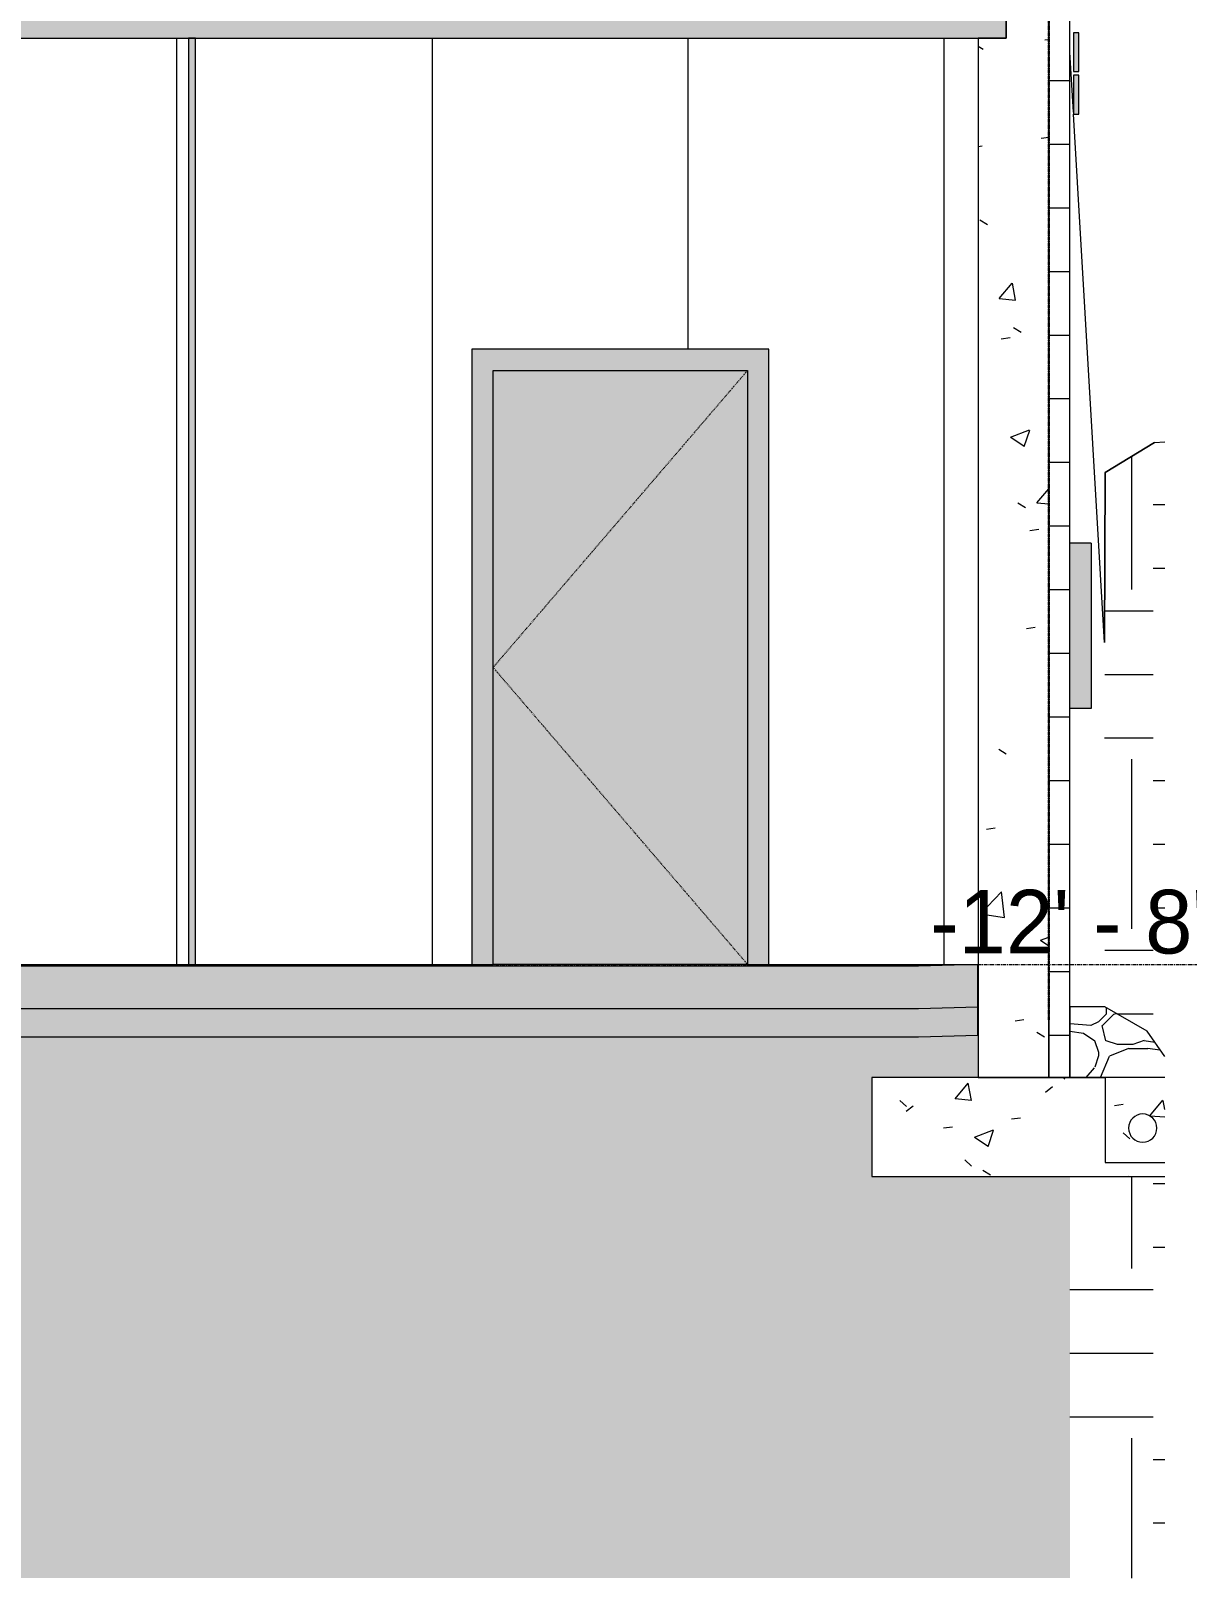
# Model space of a CAD drawing. Header units: inches. Extents: x -4168 to 4202, y -264 to 629.
# Drawn here: x -2087.3 to -1923.7, y -238.8 to -20 of the extents above; entities that cross this region are included whole.
import ezdxf

# ---------------------------------------------------------------- set-up
doc = ezdxf.new("R2010")
doc.units = ezdxf.units.IN
doc.header["$MEASUREMENT"] = 0
for name, pattern in [('Dash 1_16_', [0.125, 0.0625, -0.0625]), ('Grid Line 1_2_', [0.875, 0.5, -0.125, 0.125, -0.125]), ('Grid Line 1_2__2_', [0.875, 0.5, -0.125, 0.125, -0.125])]:
    doc.linetypes.add(name, pattern=pattern)
for name, color, linetype, lineweight in [('0-1', 7, 'Continuous', 5), ('0-2', 7, 'Continuous', 9), ('A-DOOR-1', 55, 'Continuous', 9), ('A-DOOR-2', 7, 'Dash 1_16_', 9), ('A-DOOR-3', 7, 'Continuous', 9), ('A-DOOR-FRAM-1', 55, 'Continuous', 9), ('A-DOOR-FRAM-2', 7, 'Continuous', 9), ('A-FLOR', 192, 'Continuous', 13), ('A-FLOR-2', 192, 'Continuous', 9), ('A-FLOR-LEVL', 51, 'Continuous', 9), ('A-FLOR-LEVL-1', 51, 'Grid Line 1_2_', 9), ('A-FLOR-MCUT', 51, 'Continuous', 13), ('A-FLOR-PATT-1', 252, 'Continuous', 9), ('A-GLAZ-CURT', 52, 'Continuous', 9), ('A-WALL-PATT-1', 252, 'Continuous', 9), ('C-TOPO', 7, 'Continuous', 9), ('C-TOPO-1', 252, 'Continuous', 9), ('E-FIRE', 2, 'Continuous', 9), ('S-BEAM-2', 7, 'Continuous', 9), ('S-BEAM-4', 10, 'Continuous', 9), ('S-FNDN-1', 8, 'Continuous', 13), ('S-FNDN-2', 7, 'Continuous', 9), ('S-FNDN-4', 252, 'Continuous', 9), ('S-FNDN-6', 32, 'Continuous', 9), ('S-GRID-1', 1, 'Grid Line 1_2__2_', 30)]:
    doc.layers.add(name, color=color, linetype=linetype, lineweight=lineweight)
doc.styles.add('Century Gothic', font='ufonts.com_century-gothic.ttf', dxfattribs={"height": 9})
pattern_1 = [(0, (-2936.56, 0), (24, 24), [24, -24]), (0, (-2936.56, 9), (24, 24), [24, -24]), (0, (-2936.56, 18), (24, 24), [24, -24]), (90, (-2933.56, 21), (-24, 24), [24, -24]), (90, (-2924.56, 21), (-24, 24), [24, -24]), (90, (-2915.56, 21), (-24, 24), [24, -24])]
pattern_2 = [(50, (-2936.56, 0), (27.5427, -2.4099), [2.88, -31.68]), (355, (-2936.56, 0), (-5.32784, 28.8843), [2.304, -25.344]), (100.451, (-2934.265, -0.2), (22.2153, 26.4739), [2.448, -26.924]), (46.184, (-2936.56, 7.68), (40.9819, -6.3564), [4.32, -47.52]), (96.636, (-2933.145, 7.15), (35.8907, 37.4062), [3.671, -40.386]), (351.184, (-2936.56, 7.68), (35.891, 37.4062), [3.456, -38.016]), (21, (-2932.72, 5.76), (22.92104, -15.46073), [2.88, -31.68]), (326, (-2932.72, 5.76), (9.3435, 27.8457), [2.304, -25.344]), (71.451, (-2930.81, 4.472), (32.2648, 12.3844), [2.448, -26.924]), (37.5, (-2936.56, 0), (0.466855, 12.78271), [1.267, -23.77, 1.267, -24.461, -25.44]), (37.5, (-2936.56, 0), (0.466855, 12.78271), [-50.765, 1.267, -24.173]), (7.5, (-2936.56, 0), (10.10159, 15.14509), [1.267, -13.402, 1.267, -23.194, -9.696]), (7.5, (-2936.56, 0), (10.10159, 15.14509), [-39.13, 1.267, -8.429]), (327.5, (-2945.123, 0), (20.49916, -0.86578), [1.267, -8.333, 1.267, -28.685, -39.744]), (327.5, (-2945.123, 0), (20.49916, -0.86578), [-39.552, 1.267, -38.477]), (317.5, (-2948.963, 0), (22.39478, 3.8443), [1.267, -11.213, 1.267, -18.624, -28.224]), (317.5, (-2948.963, 0), (22.39478, 3.8443), [-32.371, 1.267, -26.957])]
pattern_3 = [(212.005, (-2939.785, 8.062), (-161.240282, -107.491823), [5.07, -501.974]), (213.69, (-2936.56, 10.212), (-53.74635, -53.74678), [3.876, -189.91]), (198.435, (-2934.947, 10.749), (-107.49304, -53.74648), [1.7, -168.262]), (180, (-2932.797, 10.75), (-7e-15, -53.747), [2.15, -51.597]), (161.565, (-2931.185, 10.212), (-53.74607, 5e-05), [1.7, -168.262]), (333.435, (-2930.648, 48.91), (53.74613, 5e-05), [2.404, -117.777]), (296.565, (-2931.185, 49.984), (53.74653, -53.7471), [1.202, -118.979]), (270, (-2931.185, 52.67), (53.747, 3e-15), [2.687, -51.059]), (186.34, (-2930.648, 17.736), (-429.972726, -53.744812), [4.867, -481.829]), (296.565, (-2918.823, 51.06), (53.74653, -53.7471), [1.202, -118.979]), (303.69, (-2919.898, 52.672), (53.74678, -53.74635), [1.938, -191.848]), (229.399, (-2911.299, 29.023), (-268.731142, -322.481306), [4.955, -490.564]), (243.435, (-2909.686, 32.248), (5e-05, -53.74613), [3.605, -116.576]), (213.69, (-2890.875, 26.336), (-53.74635, -53.74678), [1.938, -191.848]), (33.69, (-2906.999, 11.287), (53.74635, 53.74678), [1.938, -191.848]), (0, (-2908.074, 11.287), (0, 53.747), [1.075, -52.672]), (333.435, (-2909.15, 11.824), (53.74613, 5e-05), [1.202, -118.979]), (284.036, (-2909.686, 13.974), (53.74545, -161.2401), [2.216, -219.387]), (270, (-2909.686, 15.05), (53.747, 3e-15), [1.075, -52.672]), (243.435, (-2909.686, 16.124), (5e-05, -53.74613), [1.202, -118.979]), (135, (-2909.686, 16.66), (-53.7472, 4e-15), [0.76, -75.249]), (90, (-2909.686, 16.124), (-53.747, 3e-15), [0.537, -53.209]), (18.435, (-2890.338, 40.847), (107.49304, 53.74648), [3.399, -166.562]), (6.34, (-2887.113, 41.922), (429.972726, 53.74481), [4.867, -481.829]), (180, (-2889.263, 29.023), (-7e-15, -53.747), [3.225, -50.522]), (197.354, (-2880.663, 31.71), (-161.239491, -53.746161), [9.01, -891.947]), (198.435, (-2879.051, 32.248), (-107.49304, -53.74648), [1.7, -168.262]), (213.69, (-2877.439, 33.323), (-53.74635, -53.74678), [1.938, -191.848]), (251.565, (-2876.901, 34.935), (-5e-05, -53.74607), [1.7, -168.262]), (243.435, (-2876.364, 36.01), (5e-05, -53.74613), [1.202, -118.979]), (270, (-2876.364, 37.085), (53.747, 3e-15), [1.075, -52.672]), (293.199, (-2877.976, 40.847), (53.74725, -107.493233), [4.093, -405.228]), (315, (-2879.588, 42.46), (53.7472, 0), [2.28, -73.729]), (0, (-2882.276, 42.46), (0, 53.747), [2.687, -51.059]), (341.565, (-2894.1, 29.561), (53.74607, -5e-05), [1.7, -168.262]), (303.69, (-2895.175, 31.173), (53.74678, -53.74635), [1.938, -191.848]), (279.462, (-2895.712, 34.398), (53.74512, -268.732805), [3.269, -323.658]), (270, (-2895.71, 37.623), (53.747, 3e-15), [3.225, -50.522]), (239.036, (-2894.1, 40.31), (-53.74743, -107.49268), [3.134, -310.26]), (188.13, (-2890.338, 40.847), (-322.479255, -53.746045), [3.8, -376.245]), (116.565, (-2930.11, 39.235), (-53.74653, 53.7471), [1.202, -118.979]), (135, (-2929.035, 38.16), (-53.7472, 4e-15), [1.52, -74.489]), (168.69, (-2926.348, 37.623), (-53.7468, -0.00033), [2.741, -271.314]), (191.31, (-2923.661, 38.16), (-214.98617, -53.74725), [2.741, -271.314]), (194.036, (-2921.511, 38.698), (-161.2401, -53.74545), [2.216, -219.387]), (236.31, (-2920.436, 40.31), (-53.74616, -107.49347), [1.938, -191.848]), (236.31, (-2919.361, 41.922), (-53.74616, -107.49347), [1.938, -191.848]), (270, (-2919.36, 43.535), (53.747, 3e-15), [1.612, -52.134]), (291.801, (-2920.436, 46.222), (53.7454, -107.49384), [2.894, -286.54]), (116.565, (-2919.898, 34.935), (-53.74653, 53.7471), [2.404, -117.777]), (168.69, (-2917.211, 34.398), (-53.7468, -0.00033), [2.741, -271.314]), (194.036, (-2915.061, 34.935), (-161.2401, -53.74545), [2.216, -219.387]), (225, (-2913.45, 36.548), (4e-15, -53.7472), [2.28, -73.729]), (251.565, (-2912.911, 38.16), (-5e-05, -53.74607), [1.7, -168.262]), (296.565, (-2913.986, 40.31), (53.74653, -53.7471), [2.404, -117.777]), (315, (-2915.06, 41.385), (53.7472, 0), [1.52, -74.489]), (326.31, (-2916.674, 42.46), (107.49347, -53.74616), [1.938, -191.848]), (0, (-2917.75, 42.46), (0, 53.747), [1.075, -52.672]), (33.69, (-2919.361, 41.385), (53.74635, 53.74678), [1.938, -191.848]), (71.565, (-2919.898, 39.772), (5e-05, 53.74607), [1.7, -168.262]), (63.435, (-2920.436, 38.698), (-5e-05, 53.74613), [1.202, -118.979]), (71.565, (-2920.973, 37.085), (5e-05, 53.74607), [1.7, -168.262]), (104.036, (-2920.973, 34.935), (-53.74545, 161.2401), [2.216, -219.387]), (45, (-2922.048, 33.86), (0, 53.7472), [1.52, -74.489]), (18.435, (-2923.661, 33.323), (107.49304, 53.74648), [1.7, -168.262]), (0, (-2926.35, 33.323), (0, 53.747), [2.687, -51.059]), (14.036, (-2928.498, 32.785), (161.2401, 53.74545), [2.216, -219.387]), (341.565, (-2930.11, 33.323), (53.74607, -5e-05), [1.7, -168.262]), (270, (-2930.11, 34.935), (53.747, 3e-15), [1.612, -52.134]), (225, (-2928.498, 36.548), (4e-15, -53.7472), [2.28, -73.729]), (198.435, (-2925.273, 37.623), (-107.49304, -53.74648), [3.399, -166.562]), (180, (-2922.586, 37.623), (-7e-15, -53.747), [2.687, -51.059]), (153.435, (-2921.51, 37.085), (-53.74613, -5e-05), [1.202, -118.979]), (206.565, (-2901.087, 28.486), (-53.7471, -53.74653), [1.202, -118.979]), (146.31, (-2899.475, 27.411), (-107.49347, 53.74616), [1.938, -191.848]), (119.745, (-2897.325, 23.648), (-161.240006, 268.73295), [4.333, -428.985]), (95.711, (-2896.787, 18.274), (-53.74997, 483.718242), [5.401, -534.745]), (90, (-2896.787, 17.736), (-53.747, 3e-15), [0.537, -53.209]), (63.435, (-2897.325, 16.66), (-5e-05, 53.74613), [1.202, -118.979]), (26.565, (-2898.4, 16.124), (53.7471, 53.7465), [1.202, -118.979]), (0, (-2900.01, 16.124), (0, 53.747), [1.612, -52.134]), (0, (-2900.55, 16.124), (0, 53.747), [0.537, -53.209]), (0, (-2901.624, 16.124), (0, 53.747), [1.075, -52.672]), (326.31, (-2903.237, 17.199), (107.49347, -53.74616), [1.938, -191.848]), (333.435, (-2904.312, 17.736), (53.74613, 5e-05), [1.202, -118.979]), (284.036, (-2904.849, 19.886), (53.74545, -161.2401), [2.216, -219.387]), (270, (-2904.85, 20.96), (53.747, 3e-15), [1.075, -52.672]), (270, (-2904.85, 22.574), (53.747, 3e-15), [1.612, -52.134]), (258.69, (-2904.312, 25.261), (0.00033, -53.7468), [2.741, -271.314]), (231.34, (-2902.162, 27.948), (-161.240446, -214.986075), [3.441, -340.704]), (270, (-2890.875, 26.873), (53.747, 3e-15), [0.537, -53.209]), (270, (-2890.875, 27.41), (53.747, 3e-15), [0.537, -53.209]), (326.31, (-2892.488, 28.486), (107.49347, -53.74616), [1.938, -191.848]), (333.435, (-2895.712, 30.098), (53.74613, 5e-05), [3.605, -116.576]), (0, (-2898.4, 30.1), (0, 53.747), [2.687, -51.059]), (63.435, (-2898.937, 29.023), (-5e-05, 53.74613), [1.202, -118.979]), (90, (-2898.937, 26.873), (-53.747, 3e-15), [2.15, -51.597]), (135, (-2897.325, 25.26), (-53.7472, 4e-15), [2.28, -73.729]), (161.565, (-2895.712, 24.723), (-53.74607, 5e-05), [1.7, -168.262]), (180, (-2894.1, 24.723), (-7e-15, -53.747), [1.612, -52.134]), (198.435, (-2892.488, 25.261), (-107.49304, -53.74648), [1.7, -168.262]), (351.87, (-2913.449, 54.284), (53.746196, 0.00024), [7.601, -372.445]), (14.036, (-2915.599, 53.747), (161.2401, 53.74545), [2.216, -219.387]), (53.13, (-2917.211, 51.597), (107.49389, 161.23961), [2.687, -266.045]), (95.194, (-2916.674, 45.685), (-53.742522, 537.465678), [5.937, -587.714]), (101.31, (-2916.136, 42.997), (-53.74725, 214.98617), [2.741, -271.314]), (143.13, (-2913.986, 41.385), (-161.23961, 107.49389), [2.687, -266.045]), (161.565, (-2912.374, 40.847), (-53.74607, 5e-05), [1.7, -168.262]), (198.435, (-2910.761, 41.385), (-107.49304, -53.74648), [1.7, -168.262]), (225, (-2908.074, 44.072), (4e-15, -53.7472), [3.8, -72.209]), (228.814, (-2904.312, 48.372), (-322.479887, -376.225462), [5.713, -565.62]), (251.565, (-2903.774, 49.984), (-5e-05, -53.74607), [1.7, -168.262]), (270, (-2903.774, 50.52), (53.747, 3e-15), [0.537, -53.209]), (288.435, (-2904.312, 52.134), (53.74648, -107.49304), [1.7, -168.262]), (326.31, (-2905.924, 53.209), (107.49347, -53.74616), [1.938, -191.848]), (90, (-2930.65, 40.31), (-53.747, 3e-15), [3.762, -49.984]), (338.199, (-2923.123, 47.297), (161.23965, -53.74576), [2.894, -286.54]), (0, (-2926.35, 47.297), (0, 53.747), [3.225, -50.522]), (30.964, (-2929.035, 45.685), (161.23977, 107.4936), [3.134, -310.26]), (45, (-2930.648, 44.072), (0, 53.7472), [2.28, -73.729]), (90, (-2939.247, 23.11), (-53.747, 3e-15), [3.762, -49.984]), (116.565, (-2937.635, 19.886), (-53.74653, 53.7471), [3.605, -116.576]), (153.435, (-2934.41, 18.274), (-53.74613, -5e-05), [3.605, -116.576]), (180, (-2931.723, 18.274), (-7e-15, -53.747), [2.687, -51.059]), (218.66, (-2929.035, 20.424), (-53.74608, -53.746755), [3.441, -340.704]), (231.34, (-2926.885, 23.111), (-161.240446, -214.986075), [3.441, -340.704]), (213.69, (-2923.661, 25.261), (-53.74635, -53.74678), [3.876, -189.91]), (239.036, (-2922.048, 27.948), (-53.74743, -107.49268), [3.134, -310.26]), (270, (-2922.05, 29.023), (53.747, 3e-15), [1.075, -52.672]), (270, (-2922.05, 30.636), (53.747, 3e-15), [1.612, -52.134]), (315, (-2923.66, 32.248), (53.7472, 0), [2.28, -73.729]), (350.538, (-2926.885, 32.785), (53.7463, 0.00047), [3.269, -323.658]), (14.036, (-2931.185, 31.71), (161.2401, 53.74545), [4.432, -217.171]), (18.435, (-2936.022, 30.098), (107.49304, 53.74648), [5.099, -164.863]), (45, (-2937.635, 28.486), (0, 53.7472), [2.28, -73.729]), (45, (-2939.247, 26.873), (0, 53.7472), [2.28, -73.729]), (108.435, (-2927.423, 15.049), (-53.74648, 107.49304), [3.399, -166.562]), (126.87, (-2925.81, 12.899), (-53.7463, 53.7465), [2.687, -266.045]), (146.31, (-2924.198, 11.824), (-107.49347, 53.74616), [1.938, -191.848]), (161.565, (-2922.586, 11.287), (-53.74607, 5e-05), [1.7, -168.262]), (135, (-2920.973, 9.674), (-53.7472, 4e-15), [2.28, -73.729]), (161.565, (-2919.361, 9.137), (-53.74607, 5e-05), [1.7, -168.262]), (180, (-2917.75, 9.137), (-7e-15, -53.747), [1.612, -52.134]), (206.565, (-2916.674, 9.674), (-53.7471, -53.74653), [1.202, -118.979]), (206.565, (-2914.524, 10.75), (-53.7471, -53.74653), [2.404, -117.777]), (189.462, (-2911.299, 11.287), (-268.732805, -53.74512), [3.269, -323.658]), (243.435, (-2910.224, 13.437), (5e-05, -53.74613), [2.404, -117.777]), (270, (-2910.224, 13.974), (53.747, 3e-15), [0.537, -53.209]), (270, (-2910.224, 15.05), (53.747, 3e-15), [1.075, -52.672]), (326.31, (-2911.836, 18.274), (107.49347, -53.74616), [1.938, -191.848]), (327.995, (-2916.136, 20.961), (268.733967, -161.238084), [5.07, -501.974]), (329.036, (-2918.823, 22.574), (107.49268, -53.74743), [3.134, -310.26]), (341.565, (-2922.048, 23.648), (53.74607, -5e-05), [3.399, -166.562]), (0, (-2924.2, 23.65), (0, 53.747), [2.15, -51.597]), (33.69, (-2925.81, 22.574), (53.74635, 53.74678), [1.938, -191.848]), (53.13, (-2927.423, 20.424), (107.49389, 161.23961), [2.687, -266.045]), (63.435, (-2928.498, 18.274), (-5e-05, 53.74613), [2.404, -117.777]), (225, (-2903.774, 13.974), (4e-15, -53.7472), [2.28, -73.729]), (236.31, (-2902.699, 15.587), (-53.74616, -107.49347), [1.938, -191.848]), (270, (-2902.7, 16.124), (53.747, 3e-15), [0.537, -53.209]), (315, (-2903.774, 17.2), (53.7472, 0), [1.52, -74.489]), (333.435, (-2905.924, 18.274), (53.74613, 5e-05), [2.404, -117.777]), (18.435, (-2909.149, 17.199), (107.49304, 53.74648), [3.399, -166.562]), (75.964, (-2909.686, 15.049), (0.00026, 53.74662), [2.216, -219.387]), (71.565, (-2933.872, 4.837), (5e-05, 53.74607), [1.7, -168.262]), (135, (-2932.797, 3.762), (-53.7472, 4e-15), [1.52, -74.489]), (146.31, (-2931.185, 2.687), (-107.49347, 53.74616), [1.938, -191.848]), (153.435, (-2929.035, 1.612), (-53.74613, -5e-05), [2.404, -117.777]), (180, (-2928.5, 1.61), (-7e-15, -53.747), [0.537, -53.209]), (161.565, (-2926.885, 1.075), (-53.74607, 5e-05), [1.7, -168.262]), (180, (-2924.736, 1.075), (-7e-15, -53.747), [2.15, -51.597]), (198.435, (-2923.123, 1.612), (-107.49304, -53.74648), [1.7, -168.262]), (210.964, (-2920.436, 3.225), (-161.23977, -107.4936), [3.134, -310.26]), (206.565, (-2919.36, 3.762), (-53.7471, -53.74653), [1.202, -118.979]), (251.565, (-2918.823, 5.375), (-5e-05, -53.74607), [1.7, -168.262]), (303.69, (-2919.898, 6.987), (53.74678, -53.74635), [1.938, -191.848]), (306.87, (-2921.511, 9.137), (53.7463, -53.7465), [2.687, -266.045]), (323.13, (-2923.661, 10.749), (161.23961, -107.49389), [2.687, -266.045]), (345.964, (-2925.81, 11.287), (53.74662, -0.00026), [2.216, -219.387]), (18.435, (-2927.423, 10.749), (107.49304, 53.74648), [1.7, -168.262]), (30.964, (-2930.11, 9.137), (161.23977, 107.4936), [3.134, -310.26]), (39.806, (-2933.335, 6.45), (53.745895, 53.74734), [4.198, -415.576]), (135, (-2917.21, 1.612), (-53.7472, 4e-15), [0.76, -75.249]), (153.435, (-2916.136, 1.075), (-53.74613, -5e-05), [1.202, -118.979]), (191.31, (-2913.449, 1.612), (-214.98617, -53.74725), [2.741, -271.314]), (165.964, (-2911.299, 1.075), (-53.74662, 0.00026), [2.216, -219.387]), (175.236, (-2904.849, 0.537), (-53.74662, 0.000751), [6.472, -640.722]), (206.565, (-2903.774, 1.075), (-53.7471, -53.7465), [1.202, -118.979]), (225, (-2902.7, 2.15), (4e-15, -53.7472), [1.52, -74.489]), (270, (-2902.7, 4.837), (53.747, 3e-15), [2.687, -51.059]), (270, (-2902.7, 6.45), (53.747, 3e-15), [1.612, -52.134]), (308.66, (-2904.849, 9.137), (53.746755, -53.74608), [3.441, -340.704]), (338.199, (-2907.537, 10.212), (161.23965, -53.74576), [2.894, -286.54]), (348.69, (-2910.224, 10.749), (53.7468, 0.00033), [2.741, -271.314]), (18.435, (-2915.061, 9.137), (107.49304, 53.74648), [5.099, -164.863]), (36.87, (-2917.211, 7.525), (53.7465, 53.7463), [2.687, -266.045]), (68.199, (-2918.286, 4.837), (53.74576, 161.23965), [2.894, -286.54]), (101.31, (-2917.748, 2.15), (-53.74725, 214.98617), [2.741, -271.314]), (348.69, (-2922.586, 53.209), (53.7468, 0.00033), [2.741, -271.314]), (354.806, (-2928.498, 53.747), (53.746727, 0.000402), [5.937, -587.714]), (0, (-2930.11, 53.747), (0, 53.747), [1.612, -52.134]), (45, (-2931.185, 52.672), (0, 53.7472), [1.52, -74.489]), (180, (-2926.885, 47.834), (-7e-15, -53.747), [1.612, -52.134]), (188.13, (-2923.123, 48.372), (-322.479255, -53.746045), [3.8, -376.245]), (172.875, (-2918.823, 47.834), (-53.74698, 0.00048), [4.333, -428.985]), (225, (-2918.286, 48.372), (4e-15, -53.7472), [0.76, -75.249]), (270, (-2918.286, 49.984), (53.747, 3e-15), [1.612, -52.134]), (161.565, (-2901.087, 51.597), (-53.74607, 5e-05), [1.7, -168.262]), (180, (-2898.937, 51.597), (-7e-15, -53.747), [2.15, -51.597]), (198.435, (-2897.325, 52.134), (-107.49304, -53.74648), [1.7, -168.262]), (170.538, (-2894.1, 51.597), (-53.7463, -0.00047), [3.269, -323.658]), (213.69, (-2892.488, 52.672), (-53.74635, -53.74678), [1.938, -191.848]), (270, (-2892.49, 53.21), (53.747, 3e-15), [0.537, -53.209]), (296.565, (-2893.025, 54.284), (53.7465, -53.7471), [1.202, -118.979]), (341.565, (-2896.25, 55.359), (53.74607, -5e-05), [3.399, -166.562]), (341.565, (-2899.475, 56.434), (53.74607, -5e-05), [3.399, -166.562]), (14.036, (-2901.624, 55.896), (161.2401, 53.74545), [2.216, -219.387]), (45, (-2903.237, 54.284), (0, 53.7472), [2.28, -73.729]), (104.036, (-2902.699, 52.134), (-53.74545, 161.2401), [2.216, -219.387]), (0, (-2944.62, 5.375), (0, 53.747), [0.537, -53.209]), (315, (-2945.697, 6.45), (53.7472, 0), [1.52, -74.489]), (274.764, (-2946.234, 12.899), (53.749818, -591.21148), [6.472, -640.722]), (255.964, (-2945.697, 15.049), (-0.00026, -53.74662), [2.216, -219.387]), (225, (-2944.622, 16.124), (4e-15, -53.7472), [1.52, -74.489]), (198.435, (-2939.785, 17.736), (-107.49304, -53.74648), [5.099, -164.863]), (180, (-2939.247, 17.736), (-7e-15, -53.747), [0.537, -53.209]), (171.87, (-2935.485, 17.199), (-53.746196, -0.00024), [3.8, -376.245]), (146.31, (-2929.035, 16.661), (-107.49347, 53.74616), [1.938, -191.848]), (108.435, (-2927.96, 13.437), (-53.74648, 107.49304), [3.399, -166.562]), (90, (-2927.96, 12.9), (-53.747, 3e-15), [0.537, -53.209]), (71.565, (-2928.498, 11.287), (5e-05, 53.74607), [1.7, -168.262]), (26.565, (-2929.573, 10.75), (53.7471, 53.74653), [1.202, -118.979]), (18.435, (-2931.185, 10.212), (107.49304, 53.74648), [1.7, -168.262]), (126.87, (-2902.162, 6.45), (-53.7463, 53.7465), [2.687, -266.045]), (123.69, (-2901.087, 4.837), (-53.74678, 53.74635), [1.938, -191.848]), (149.036, (-2898.4, 3.225), (-107.49268, 53.74743), [3.134, -310.26]), (168.69, (-2895.712, 2.687), (-53.7468, -0.00033), [2.741, -271.314]), (213.69, (-2894.1, 3.762), (-53.74635, -53.74678), [1.938, -191.848]), (251.565, (-2893.563, 5.375), (-5e-05, -53.74607), [1.7, -168.262]), (270, (-2893.563, 5.91), (53.747, 3e-15), [0.537, -53.209]), (279.462, (-2894.1, 9.137), (53.74512, -268.732805), [3.269, -323.658]), (243.435, (-2893.563, 10.212), (5e-05, -53.74613), [1.202, -118.979]), (270, (-2893.563, 10.75), (53.747, 3e-15), [0.537, -53.209]), (296.565, (-2895.175, 13.974), (53.7465, -53.7471), [3.605, -116.576]), (329.036, (-2897.862, 15.587), (107.49268, -53.74743), [3.134, -310.26]), (8.13, (-2901.624, 15.049), (322.479255, 53.746045), [3.8, -376.245]), (45, (-2903.774, 12.9), (0, 53.7472), [3.04, -72.969]), (45, (-2904.85, 11.824), (0, 53.7472), [1.52, -74.489]), (90, (-2904.85, 10.21), (-53.747, 3e-15), [1.612, -52.134]), (123.69, (-2903.774, 8.599), (-53.74678, 53.74635), [1.938, -191.848]), (101.31, (-2895.712, 18.274), (-53.74725, 214.98617), [2.741, -271.314]), (108.435, (-2895.175, 16.661), (-53.74648, 107.49304), [1.7, -168.262]), (135, (-2894.637, 16.124), (-53.7472, 4e-15), [0.76, -75.249]), (180, (-2893.025, 16.124), (-7e-15, -53.747), [1.612, -52.134]), (213.69, (-2891.413, 17.199), (-53.74635, -53.74678), [1.938, -191.848]), (187.125, (-2887.113, 17.736), (-376.225893, -53.746004), [4.333, -428.985]), (236.31, (-2886.038, 19.349), (-53.74616, -107.49347), [1.938, -191.848]), (270, (-2886.04, 19.886), (53.747, 3e-15), [0.537, -53.209]), (288.435, (-2886.575, 21.499), (53.74648, -107.49304), [1.7, -168.262]), (285.945, (-2887.65, 25.261), (53.74574, -161.239833), [3.913, -387.368]), (315, (-2888.725, 26.336), (53.7472, 0), [1.52, -74.489]), (18.435, (-2890.338, 25.798), (107.49304, 53.74648), [1.7, -168.262]), (29.745, (-2894.1, 23.648), (268.73295, 161.240006), [4.333, -428.985]), (18.435, (-2895.712, 23.111), (107.49304, 53.74648), [1.7, -168.262]), (75.964, (-2896.25, 20.961), (0.00026, 53.74662), [2.216, -219.387]), (180, (-2911.836, 34.935), (-7e-15, -53.747), [1.612, -52.134]), (180, (-2910.76, 34.935), (-7e-15, -53.747), [1.075, -52.672]), (135, (-2909.686, 33.86), (-53.7472, 4e-15), [1.52, -74.489]), (90, (-2909.686, 32.25), (-53.747, 3e-15), [1.612, -52.134]), (26.565, (-2917.748, 23.648), (53.7471, 53.74653), [3.605, -116.576]), (341.565, (-2919.361, 24.186), (53.74607, -5e-05), [1.7, -168.262]), (300.964, (-2920.973, 26.873), (107.4936, -161.23977), [3.134, -310.26]), (71.565, (-2910.761, 28.486), (5e-05, 53.74607), [1.7, -168.262]), (90, (-2910.76, 25.8), (-53.747, 3e-15), [2.687, -51.059]), (123.69, (-2909.686, 24.186), (-53.74678, 53.74635), [1.938, -191.848]), (153.435, (-2907.537, 23.11), (-53.74613, -5e-05), [2.404, -117.777]), (198.435, (-2905.924, 23.648), (-107.49304, -53.74648), [1.7, -168.262]), (243.435, (-2905.387, 24.723), (5e-05, -53.74613), [1.202, -118.979]), (255.964, (-2904.849, 26.873), (-0.00026, -53.74662), [2.216, -219.387]), (251.565, (-2904.312, 28.486), (-5e-05, -53.74607), [1.7, -168.262]), (291.801, (-2905.387, 31.173), (53.7454, -107.49384), [2.894, -286.54]), (323.13, (-2907.537, 32.785), (161.23961, -107.49389), [2.687, -266.045]), (18.435, (-2909.149, 32.248), (107.49304, 53.74648), [1.7, -168.262]), (63.435, (-2910.224, 30.098), (-5e-05, 53.74613), [2.404, -117.777]), (135, (-2914.524, 20.424), (-53.7472, 4e-15), [2.28, -73.729]), (149.036, (-2911.836, 18.811), (-107.49268, 53.74743), [3.134, -310.26]), (146.31, (-2910.224, 17.736), (-107.49347, 53.74616), [1.938, -191.848]), (180, (-2909.15, 17.736), (-7e-15, -53.747), [1.075, -52.672]), (210.964, (-2906.462, 19.349), (-161.23977, -107.4936), [3.134, -310.26]), (243.435, (-2905.924, 20.424), (5e-05, -53.74613), [1.202, -118.979]), (303.69, (-2906.999, 22.036), (53.74678, -53.74635), [1.938, -191.848]), (321.34, (-2909.686, 24.186), (214.986075, -161.240446), [3.441, -340.704]), (345.964, (-2911.836, 24.723), (53.74662, -0.00026), [2.216, -219.387]), (11.31, (-2914.524, 24.186), (214.98617, 53.74725), [2.741, -271.314]), (26.565, (-2915.6, 23.648), (53.7471, 53.74653), [1.202, -118.979]), (71.565, (-2916.136, 22.036), (5e-05, 53.74607), [1.7, -168.262]), (15.945, (-2917.211, 33.86), (161.239833, 53.74574), [3.913, -387.368]), (29.745, (-2920.973, 31.71), (268.73295, 161.240006), [4.333, -428.985]), (63.435, (-2921.51, 30.636), (-5e-05, 53.74613), [1.202, -118.979]), (90, (-2921.51, 29.023), (-53.747, 3e-15), [1.612, -52.134]), (104.036, (-2920.973, 26.873), (-53.74545, 161.2401), [2.216, -219.387]), (120.964, (-2919.361, 24.186), (-107.4936, 161.23977), [3.134, -310.26]), (153.435, (-2889.263, 52.672), (-53.74613, -5e-05), [1.202, -118.979]), (180, (-2888.19, 52.67), (-7e-15, -53.747), [1.075, -52.672]), (209.745, (-2884.426, 54.821), (-268.73295, -161.240006), [4.333, -428.985]), (225, (-2882.276, 56.97), (4e-15, -53.7472), [3.04, -72.969]), (239.036, (-2880.663, 59.659), (-53.74743, -107.49268), [3.134, -310.26]), (239.036, (-2879.051, 62.346), (-53.74743, -107.49268), [3.134, -310.26]), (270, (-2879.05, 62.883), (53.747, 3e-15), [0.537, -53.209]), (333.435, (-2880.126, 63.42), (53.74613, 5e-05), [1.202, -118.979]), (0, (-2881.74, 63.42), (0, 53.747), [1.612, -52.134]), (45, (-2883.35, 61.81), (0, 53.7472), [2.28, -73.729]), (26.565, (-2889.8, 58.584), (53.7471, 53.7465), [7.211, -112.97]), (30.964, (-2892.488, 56.971), (161.23977, 107.4936), [3.134, -310.26]), (90, (-2892.49, 55.896), (-53.747, 3e-15), [1.075, -52.672]), (128.66, (-2890.338, 53.209), (-53.746755, 53.74608), [3.441, -340.704]), (255.964, (-2896.25, 35.473), (-0.00026, -53.74662), [2.216, -219.387]), (281.31, (-2896.787, 38.16), (53.74725, -214.98617), [2.741, -271.314]), (309.806, (-2899.475, 41.385), (53.74734, -53.745895), [4.198, -415.576]), (329.036, (-2902.162, 42.997), (107.49268, -53.74743), [3.134, -310.26]), (345.964, (-2904.312, 43.535), (53.74662, -0.00026), [2.216, -219.387]), (0, (-2906.46, 43.535), (0, 53.747), [2.15, -51.597]), (26.565, (-2908.612, 42.46), (53.7471, 53.74653), [2.404, -117.777]), (45, (-2910.224, 40.847), (0, 53.7472), [2.28, -73.729]), (53.13, (-2911.836, 38.698), (107.49389, 161.23961), [2.687, -266.045]), (90, (-2911.836, 37.085), (-53.747, 3e-15), [1.612, -52.134]), (135, (-2910.224, 35.473), (-53.7472, 4e-15), [2.28, -73.729]), (144.462, (-2906.462, 32.785), (-161.23894, 107.49382), [4.623, -457.722]), (135, (-2903.774, 30.098), (-53.7472, 4e-15), [3.8, -72.209]), (153.435, (-2901.624, 29.023), (-53.74613, -5e-05), [2.404, -117.777]), (206.565, (-2899.475, 30.098), (-53.7471, -53.74653), [2.404, -117.777]), (230.194, (-2896.787, 33.323), (-214.98784, -268.731413), [4.198, -415.576]), (66.801, (-2903.774, 46.222), (107.495275, 268.731896), [4.093, -405.228]), (90, (-2903.774, 44.61), (-53.747, 3e-15), [1.612, -52.134]), (153.435, (-2902.7, 44.072), (-53.74613, -5e-05), [1.202, -118.979]), (153.435, (-2900.55, 42.997), (-53.74613, -5e-05), [2.404, -117.777]), (149.036, (-2897.862, 41.385), (-107.49268, 53.74743), [3.134, -310.26]), (180, (-2895.175, 41.385), (-7e-15, -53.747), [2.687, -51.059]), (180, (-2891.95, 41.385), (-7e-15, -53.747), [3.225, -50.522]), (213.69, (-2890.338, 42.46), (-53.74635, -53.74678), [1.938, -191.848]), (243.435, (-2889.263, 44.61), (5e-05, -53.74613), [2.404, -117.777]), (277.125, (-2889.8, 48.909), (53.746004, -376.225893), [4.333, -428.985]), (315, (-2890.875, 49.984), (53.7472, 0), [1.52, -74.489]), (341.565, (-2892.488, 50.522), (53.74607, -5e-05), [1.7, -168.262]), (352.875, (-2896.787, 51.059), (53.74698, -0.00048), [4.333, -428.985]), (0, (-2899.475, 51.06), (0, 53.747), [2.687, -51.059]), (21.801, (-2902.162, 49.984), (107.49384, 53.7454), [2.894, -286.54]), (90, (-2877.976, 47.297), (-53.747, 3e-15), [2.15, -51.597]), (90, (-2877.976, 45.147), (-53.747, 3e-15), [2.15, -51.597]), (56.31, (-2879.051, 43.535), (53.74616, 107.49347), [1.938, -191.848]), (18.435, (-2880.663, 42.997), (107.49304, 53.74648), [1.7, -168.262]), (0, (-2886.04, 42.997), (0, 53.747), [5.375, -48.372]), (341.565, (-2887.65, 43.535), (53.74607, -5e-05), [1.7, -168.262]), (296.565, (-2888.188, 44.61), (53.7465, -53.7471), [1.202, -118.979]), (278.13, (-2888.725, 48.372), (53.746045, -322.479255), [3.8, -376.245]), (270, (-2888.725, 48.91), (53.747, 3e-15), [0.537, -53.209]), (251.565, (-2888.188, 50.522), (-5e-05, -53.74607), [1.7, -168.262]), (225, (-2886.575, 52.134), (4e-15, -53.7472), [2.28, -73.729]), (218.66, (-2883.888, 54.284), (-53.74608, -53.746755), [3.441, -340.704]), (225, (-2882.276, 55.896), (4e-15, -53.7472), [2.28, -73.729]), (206.565, (-2881.2, 56.434), (-53.7471, -53.7465), [1.202, -118.979]), (180, (-2880.126, 56.434), (-7e-15, -53.747), [1.075, -52.672]), (123.69, (-2879.051, 54.821), (-53.74678, 53.74635), [1.938, -191.848]), (108.435, (-2878.513, 53.209), (-53.74648, 107.49304), [1.7, -168.262]), (98.13, (-2877.976, 49.447), (-53.746045, 322.479255), [3.8, -376.245])]

# ---------------------------------------------------------------- blocks, each defined once
blk = doc.blocks.new('CTR  - Topography_rvt-1-BUILDING ELEVATION - WEST')
at = {"layer": 'C-TOPO-1'}
h = blk.add_hatch(dxfattribs=at)
h.set_pattern_fill('FP_3', color=256, style=0, pattern_type=2)
h.set_pattern_definition(pattern_1)
h.paths.add_polyline_path([(-1926.91, -238.76), (-1926.91, -182), (-1933.31, -182), (-1931.74, -238.76)], flags=0)
h.paths.add_polyline_path([(-1926.91, -165.02), (-1926.91, -78.08), (-1928.37, -78.19), (-1935.34, -82.42), (-1935.41, -119.11), (-1935.38, -158), (-1929.41, -161.45)], flags=0)
h = blk.add_hatch(dxfattribs=at)
h.set_pattern_fill('FP_3', color=256, style=0, pattern_type=2)
h.set_pattern_definition(pattern_1)
h.paths.add_polyline_path([(-2932.42, -238.76), (-1940.32, -238.76), (-1940.32, -182), (-1968.32, -182), (-1968.32, -168), (-1953.32, -168), (-1953.32, -162), (-1953.41, -162), (-1962.19, -162.24), (-2487.84, -162.23), (-2500.45, -162), (-2512.8, -162.24), (-3141.84, -162.23), (-3154.45, -162), (-3167.5, -162.24), (-3806.42, -162.23), (-3819.32, -162), (-3819.32, -168), (-3809.32, -168), (-3809.32, -182), (-3832.32, -182), (-3832.32, -238.76), (-2999.46, -238.76)], flags=0)
h = blk.add_hatch(dxfattribs=at)
h.set_pattern_fill('FP_3', color=256, style=0, pattern_type=2)
h.set_pattern_definition(pattern_1)
h.paths.add_polyline_path([(-1940.32, -238.76), (-1931.74, -238.76), (-1933.31, -182), (-1940.32, -182), (-1940.32, -190.9)], flags=0)
at = {"layer": 'C-TOPO'}
for p, q in [((-1939.82, -31.5), (-1940.32, -23)), ((-1935.41, -106.47), (-1939.81, -31.75)), ((-1935.34, -82.42), (-1928.37, -78.19)), ((-1928.37, -78.19), (-1935.34, -82.42)), ((-1928.37, -78.19), (-1926.91, -78.08)), ((-1928.37, -78.19), (-1926.91, -78.08)), ((-1935.41, -106.47), (-1935.34, -82.42)), ((-1935.34, -82.42), (-1935.41, -106.47)), ((-1953.41, -162), (-1953.32, -162)), ((-1953.32, -162), (-1953.41, -162))]:
    blk.add_line(p, q, dxfattribs=at)
blk = doc.blocks.new('CHAINLINK GATE - CHAINLINK GATE-2199385-BUILDING ELEVATION - WEST')
at = {"layer": 'A-DOOR-1'}
blk.add_hatch(color=256, dxfattribs=at).paths.add_polyline_path([(-3656.52, -152), (-3620.52, -152), (-3620.52, -68), (-3656.52, -68), (-3656.52, -151.61)], flags=0)
at = {"layer": 'A-DOOR-FRAM-1'}
blk.add_hatch(color=256, dxfattribs=at).paths.add_polyline_path([(-3620.52, -152), (-3617.52, -152), (-3617.52, -65), (-3659.52, -65), (-3659.52, -152), (-3656.52, -152), (-3656.52, -68), (-3620.52, -68), (-3620.52, -148.19)], flags=0)
at = {"layer": 'A-DOOR-2'}
for p, q in [((-3656.52, -110), (-3620.52, -68)), ((-3620.52, -152), (-3656.52, -110))]:
    blk.add_line(p, q, dxfattribs=at)
at = {"layer": 'A-DOOR-3'}
blk.add_line((-3620.52, -152), (-3656.52, -152), dxfattribs=at)
at = {"layer": 'A-DOOR-FRAM-2'}
for p, q in [((-3617.52, -65), (-3659.52, -65)), ((-3659.52, -65), (-3659.52, -152)), ((-3617.52, -152), (-3617.52, -65)), ((-3656.52, -68), (-3620.52, -68)), ((-3656.52, -152), (-3656.52, -68)), ((-3620.52, -68), (-3620.52, -152)), ((-3659.52, -152), (-3656.52, -152)), ((-3620.52, -152), (-3617.52, -152))]:
    blk.add_line(p, q, dxfattribs=at)
blk = doc.blocks.new('CTR - 1st Phase - Common Walls_rvt-1-BUILDING ELEVATION - WEST')
at = {"layer": 'A-WALL-PATT-1'}
h = blk.add_hatch(dxfattribs=at)
h.set_pattern_fill('FP_5', color=256, style=0, pattern_type=2)
h.set_pattern_definition([(90, (-2609.524, -152), (-36.188, 2e-15), [])])
h.paths.add_polyline_path([(-2609.02, -152), (-2576.02, -152), (-2576.02, -65), (-2534.02, -65), (-2534.02, -152), (-2501.02, -152), (-2501.02, -41), (-2511.54, -41), (-2512.32, -40.21), (-2512.32, -21), (-2609.02, -21), (-2609.02, -143.04)], flags=0)
h.paths.add_polyline_path([(-2027.46, -152), (-2024.92, -152), (-2024.92, -65), (-1982.92, -65), (-1982.92, -152), (-1953.32, -152), (-1953.32, -21), (-2064.02, -21), (-2064.02, -152), (-2060.98, -152)], flags=0)
h.paths.add_polyline_path([(-2500.02, -152), (-2460.52, -152), (-2460.52, -65), (-2418.52, -65), (-2418.52, -152), (-2392.02, -152), (-2392.02, -21), (-2488.32, -21), (-2488.32, -40.21), (-2489.11, -41), (-2500.02, -41), (-2500.02, -143.04)], flags=0)
h.paths.add_polyline_path([(-2364.52, -152), (-2364.52, -65), (-2322.52, -65), (-2322.52, -152), (-2283.02, -152), (-2283.02, -21), (-2391.02, -21), (-2391.02, -152)], flags=0)
h.paths.add_polyline_path([(-2065.02, -152), (-2065.02, -21), (-2161.32, -21), (-2161.32, -40.21), (-2162.11, -41), (-2173.02, -41), (-2173.02, -152), (-2140.02, -152), (-2140.02, -65), (-2098.02, -65), (-2098.02, -152), (-2071.15, -152)], flags=0)
h.paths.add_polyline_path([(-2282.02, -152), (-2249.02, -152), (-2249.02, -65), (-2207.02, -65), (-2207.02, -152), (-2174.02, -152), (-2174.02, -41), (-2184.54, -41), (-2185.32, -40.21), (-2185.32, -21), (-2282.02, -21), (-2282.02, -149.73)], flags=0)
at = {"layer": 'S-FNDN-1'}
blk.add_hatch(color=256, dxfattribs=at).paths.add_polyline_path([(-2064.02, -152), (-2064.02, -21), (-2065.02, -21), (-2065.02, -152)], flags=0)
at = {"layer": 'S-FNDN-2'}
for p, q in [((-2064.02, -21), (-2065.02, -21)), ((-2065.02, -21), (-2065.02, -152)), ((-2064.02, -152), (-2064.02, -21)), ((-2098.02, -152), (-2065.02, -152)), ((-2065.02, -152), (-2064.02, -152)), ((-2064.02, -152), (-2024.92, -152)), ((-1982.92, -152), (-1953.32, -152))]:
    blk.add_line(p, q, dxfattribs=at)
at = {"layer": '0-2'}
blk.add_blockref('CHAINLINK GATE - CHAINLINK GATE-2199385-BUILDING ELEVATION - WEST', (1634.6, 0), dxfattribs=at)
blk = doc.blocks.new('034100 - Precast Structural Concrete - Solid Plank - 12_-1979041-BUILDING ELEVATION - WEST')
at = {"layer": 'S-BEAM-4'}
blk.add_hatch(color=256, dxfattribs=at).paths.add_polyline_path([(-2027.46, -21), (-1949.32, -21), (-1949.32, -9), (-2163.32, -9), (-2163.32, -21), (-2060.98, -21)], flags=0)
at = {"layer": 'S-BEAM-2'}
for p, q in [((-1949.32, -9), (-2163.32, -9)), ((-2163.32, -9), (-2163.32, -21)), ((-1949.32, -21), (-1949.32, -9)), ((-2163.32, -21), (-1949.32, -21))]:
    blk.add_line(p, q, dxfattribs=at)
blk = doc.blocks.new('CTR - 1st Phase - Structure_rvt-1-BUILDING ELEVATION - WEST')
at = {"layer": 'A-WALL-PATT-1'}
h = blk.add_hatch(dxfattribs=at)
h.set_pattern_fill('FP_40', color=256, style=0, pattern_type=2)
h.set_pattern_definition(pattern_2)
h.paths.add_polyline_path([(-1943.67, -168), (-1943.32, -168), (-1943.32, -9), (-1949.32, -9), (-1949.32, -21), (-1953.32, -21), (-1953.32, -168)], flags=0)
at = {"layer": 'S-FNDN-4'}
h = blk.add_hatch(dxfattribs=at)
h.set_pattern_fill('FP_40', color=256, style=0, pattern_type=2)
h.set_pattern_definition(pattern_2)
h.paths.add_polyline_path([(-1933.31, -182), (-1926.91, -182), (-1926.91, -168), (-1968.32, -168), (-1968.32, -182), (-1935.41, -182)], flags=0)
at = {"layer": 'S-FNDN-2'}
for p, q in [((-1949.32, -9), (-1949.32, -21)), ((-1943.32, -168), (-1943.32, -9)), ((-1949.32, -21), (-1953.32, -21)), ((-1953.32, -21), (-1953.32, -168)), ((-1926.91, -168), (-1968.32, -168)), ((-1968.32, -168), (-1968.32, -182)), ((-1953.32, -168), (-1943.32, -168)), ((-1968.32, -182), (-1926.91, -182))]:
    blk.add_line(p, q, dxfattribs=at)
at = {"layer": 'S-GRID-1'}
blk.add_line((-1943.32, -159.84), (-1943.32, 470.5), dxfattribs=at)
at = {"layer": '0-2'}
blk.add_blockref('034100 - Precast Structural Concrete - Solid Plank - 12_-1979041-BUILDING ELEVATION - WEST', (0, 0), dxfattribs=at)
blk = doc.blocks.new('Basic Wall _ 3_ XPS - ___-2578963-BUILDING ELEVATION - WEST')
at = {"layer": 'A-WALL-PATT-1'}
h = blk.add_hatch(dxfattribs=at)
h.set_pattern_fill('FP_41', color=256, style=0, pattern_type=2)
h.set_pattern_definition(pattern_3)
h.paths.add_polyline_path([(-1926.91, -168), (-1926.91, -165.02), (-1929.41, -161.45), (-1935.41, -158), (-1940.32, -158), (-1940.29, -168), (-1933.7, -168)], flags=0)
at = {"layer": 'S-FNDN-6'}
for p, q in [((-1935.38, -158), (-1940.32, -158)), ((-1940.32, -158), (-1940.32, -168)), ((-1929.41, -161.45), (-1935.38, -158)), ((-1926.91, -165.02), (-1929.41, -161.45)), ((-1940.32, -168), (-1935.32, -168)), ((-1935.32, -168), (-1935.32, -180)), ((-1935.32, -180), (-1926.91, -180))]:
    blk.add_line(p, q, dxfattribs=at)
for start, end in [(0, 180), (180, 0)]:
    blk.add_arc((-1930.02, -175.14), 2, start, end, dxfattribs=at)
blk = doc.blocks.new('104416 - Fire Extinguishers - Wall - Class A - Light - 2A-3202366-BUILDING ELEVATION - WEST')
at = {"layer": 'E-FIRE'}
blk.add_hatch(color=256, dxfattribs=at).paths.add_polyline_path([(-1937.32, -115.81), (-1937.32, -92.44), (-1940.32, -92.44), (-1940.32, -115.81)], flags=0)
for p, q in [((-1937.32, -92.44), (-1940.32, -92.44)), ((-1937.32, -92.44), (-1937.32, -115.81)), ((-1937.32, -115.81), (-1940.32, -115.81))]:
    blk.add_line(p, q, dxfattribs=at)
blk = doc.blocks.new('Horizontal_Siding - Horizontal_Siding-2867636-BUILDING ELEVATION - WEST')
at = {"layer": 'A-GLAZ-CURT'}
blk.add_hatch(color=256, dxfattribs=at).paths.add_polyline_path([(-1939.07, -31.75), (-1939.07, -26.25), (-1939.82, -26.25), (-1939.81, -31.75)], flags=0)
for p, q in [((-1939.82, -26.25), (-1939.82, -31.75)), ((-1939.07, -26.25), (-1939.82, -26.25)), ((-1939.07, -31.75), (-1939.07, -26.25)), ((-1939.82, -31.75), (-1939.07, -31.75))]:
    blk.add_line(p, q, dxfattribs=at)

msp = doc.modelspace()

# ---------------------------------------------------------------- hatches: boundary and pattern name
at = {"layer": 'A-FLOR-PATT-1'}
h = msp.add_hatch(dxfattribs=at)
h.set_pattern_fill('FP_40', color=256, style=0, pattern_type=2)
h.set_pattern_definition(pattern_2)
h.paths.add_polyline_path([(-2463.1845, -158.229), (-1960.4295, -158.1938), (-1953.3237, -158), (-1953.3237, -152), (-1961.7211, -152.229), (-2487.8421, -152.229), (-2501.0183, -152.0127), (-2512.8037, -152.229), (-3141.8438, -152.229), (-3155.0237, -152.0128), (-3167.0415, -152.229), (-3806.4233, -152.229), (-3819.3237, -152), (-3819.3237, -158), (-3806.4233, -158.229), (-3166.8043, -158.229), (-3154.3237, -158), (-3141.8438, -158.229), (-2512.8037, -158.229), (-2500.0237, -158.0055), (-2487.8421, -158.229)], flags=0)
h = msp.add_hatch(dxfattribs=at)
h.set_pattern_fill('FP_41', color=256, style=0, pattern_type=2)
h.set_pattern_definition(pattern_3)
h.paths.add_polyline_path([(-2487.8421, -162.229), (-1960.4295, -162.1938), (-1953.3237, -162), (-1953.3237, -158), (-1961.7211, -158.229), (-2487.8421, -158.229), (-2500.3237, -158), (-2512.8037, -158.229), (-3141.8438, -158.229), (-3154.3237, -158), (-3167.0415, -158.229), (-3806.4233, -158.229), (-3819.3237, -158), (-3819.3237, -162), (-3806.4233, -162.229), (-3166.8043, -162.229), (-3154.1994, -162.0023), (-3141.8438, -162.229), (-2512.8037, -162.229), (-2500.1994, -162.0023), (-2496.7015, -162.0665)], flags=0)
at = {"layer": 'A-WALL-PATT-1'}
h = msp.add_hatch(dxfattribs=at)
h.set_pattern_fill('FP_9', color=256, style=0, pattern_type=2)
h.set_pattern_definition([(0, (-2936.56, 0), (0, 9), []), (90, (-2936.56, 0), (-9, 6e-16), [])])
h.paths.add_polyline_path([(-1941.2286, -168), (-1940.3237, -168), (-1940.3335, -9), (-1943.3237, -9), (-1943.3237, -168)], flags=0)

# ---------------------------------------------------------------- linework, layer by layer
at = {"layer": 'A-FLOR'}
msp.add_line((-1962.1916, -162.2419), (-1961.7211, -162.229), dxfattribs=at)
at = {"layer": 'A-FLOR-2'}
for p, q in [((-1961.7211, -152.229), (-2487.8421, -152.229)), ((-1953.3237, -152), (-1961.7211, -152.229)), ((-1953.3237, -162), (-1953.3237, -152)), ((-2487.8421, -162.229), (-1961.7211, -162.229)), ((-1961.7211, -162.229), (-1953.3237, -162))]:
    msp.add_line(p, q, dxfattribs=at)
at = {"layer": 'A-FLOR-LEVL-1'}
msp.add_line((-4167.9645, -152), (-1830.9484, -152), dxfattribs=at)
at = {"layer": 'A-FLOR-MCUT'}
for p, q in [((-2487.8421, -158.229), (-1961.7211, -158.229)), ((-1961.7211, -158.229), (-1953.3237, -158))]:
    msp.add_line(p, q, dxfattribs=at)
at = {"layer": 'S-FNDN-6'}
for p, q in [((-1943.3237, -9), (-1943.3237, -168)), ((-1940.3237, -168), (-1940.3237, -9)), ((-1943.3237, -168), (-1940.3237, -168))]:
    msp.add_line(p, q, dxfattribs=at)

# ---------------------------------------------------------------- block references
at = {"layer": '0-1'}
for name in ['CTR - 1st Phase - Structure_rvt-1-BUILDING ELEVATION - WEST', 'CTR  - Topography_rvt-1-BUILDING ELEVATION - WEST', 'CTR - 1st Phase - Common Walls_rvt-1-BUILDING ELEVATION - WEST']:
    msp.add_blockref(name, (0, 0), dxfattribs=at)
at = {"layer": 'A-GLAZ-CURT'}
for p in [(0, 6), (0, 0)]:
    msp.add_blockref('Horizontal_Siding - Horizontal_Siding-2867636-BUILDING ELEVATION - WEST', p, dxfattribs=at)
at = {"layer": 'E-FIRE'}
msp.add_blockref('104416 - Fire Extinguishers - Wall - Class A - Light - 2A-3202366-BUILDING ELEVATION - WEST', (0, 0), dxfattribs=at)
at = {"layer": 'S-FNDN-6'}
msp.add_blockref('Basic Wall _ 3_ XPS - ___-2578963-BUILDING ELEVATION - WEST', (0, 0), dxfattribs=at)

# ---------------------------------------------------------------- texts
at = {"layer": 'A-FLOR-LEVL', "insert": (-1960.0687, -141.4492), "char_height": 9, "width": 142.713, "attachment_point": 1, "style": 'Century Gothic'}
msp.add_mtext('-12\' - 8" - BASEMENT', dxfattribs=at)

doc.saveas('drawing.dxf')
